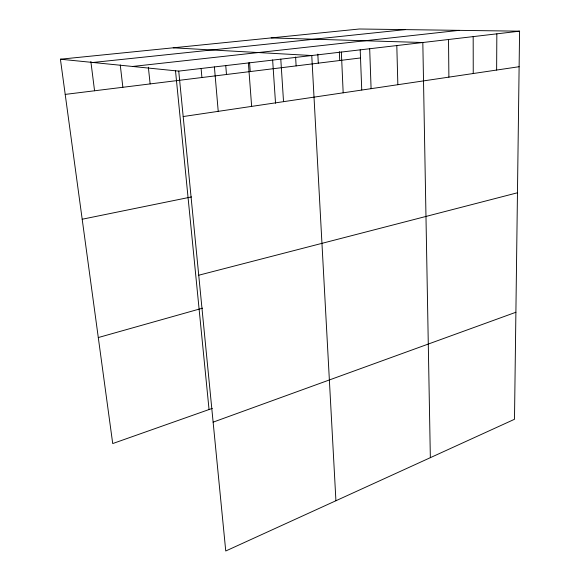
<?xml version="1.0" encoding="UTF-8"?>
<svg xmlns="http://www.w3.org/2000/svg" width="580" height="580" viewBox="0 0 580 580"><rect width="100%" height="100%" fill="white"/><g stroke="black" fill="none" stroke-linecap="round" stroke-linejoin="round"><path stroke-width="0.87" d="M496.632 70.057L496.842 33.843M60.414 59.211L359.397 29L519.586 31.175L514.489 419.289L225.75 551L178.734 71.115L60.414 59.211L112.716 443.562L212.338 408.371M213.128 422.153L515.895 312.257M98.288 337.553L202.543 308.161M198.73 275.224L517.462 192.777M82.193 219.233L191.53 196.924M183.186 116.551L519.115 66.715M65.206 94.402L360.513 57.949M178.734 71.115L519.586 31.175M132.537 66.468L459.113 30.356M92.916 62.481L405.166 29.623M271.157 37.917L422.82 42.514L430.346 457.678M173.231 47.814L311.757 55.528L335.921 500.75M90.864 61.523L94.562 90.784M120.249 64.931L122.859 87.29M148.342 67.215L150.147 83.919M175.515 70.898L209.046 409.531M201.1 68.549L201.912 77.531M214.397 66.939L218.225 111.353M225.758 65.663L226.483 74.494M249.574 62.618L250.241 71.565M248.378 62.959L251.64 106.401M272.629 59.921L275.536 103.262M280.793 59.16L283.533 101.667M295.597 56.978L296.126 65.895M317.818 54.114L318.289 63.162M339.336 51.606L339.735 60.516M341.352 52.062L343.171 92.822M360.202 49.807L361.746 89.951M369.677 48.742L371.091 88.675M396.807 45.566L397.851 84.709M448.521 39.505L448.891 77.133M473.178 36.612L473.244 73.522"/></g></svg>
